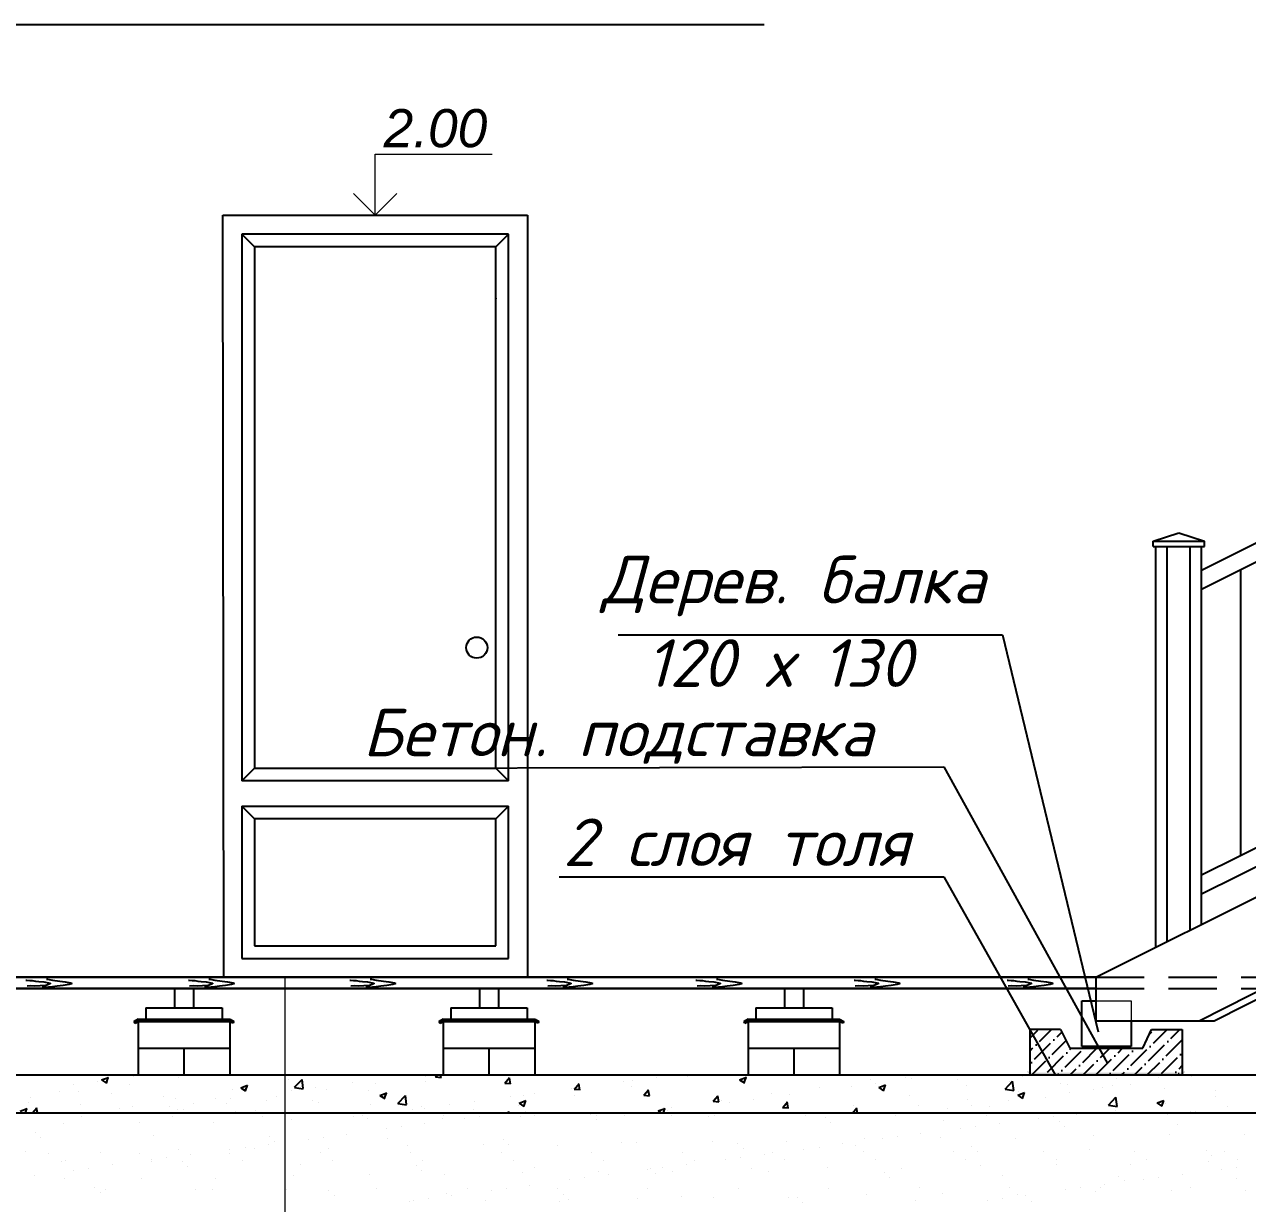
# Model space of a CAD drawing. Header units: millimetres. Extents: x 84778 to 227326, y -44398 to 146312.
# Drawn here: x 190610 to 197027, y -8789 to -2601 of the extents above; entities that cross this region are included whole.
import ezdxf

# ---------------------------------------------------------------- set-up
doc = ezdxf.new("R2010")
doc.units = ezdxf.units.MM
doc.header["$LTSCALE"] = 10
doc.linetypes.add('ACAD_ISO03W100', pattern=[30, 12, -18])
doc.linetypes.add('DASHED', pattern=[19.05, 12.7, -6.35])
for name, color, linetype, lineweight in [('Основная', 7, 'Continuous', 30), ('основной', 7, 'Continuous', 30), ('пунктирная', 7, 'ACAD_ISO03W100', 20), ('Тонкая', 7, 'Continuous', 25)]:
    doc.layers.add(name, color=color, linetype=linetype, lineweight=lineweight)
for name, color, linetype in [('Пунктир', 7, 'DASHED'), ('Размерная', 7, 'Continuous'), ('Текст', 7, 'Continuous'), ('Штриховка', 7, 'DASHED')]:
    doc.layers.add(name, color=color, linetype=linetype)
doc.styles.add('Isocpeur', font='isocpeui.ttf')
doc.styles.add('STIL 888', font='ARIALI.TTF')

msp = doc.modelspace()

# ---------------------------------------------------------------- hatches: boundary and pattern name
at = {"layer": 'Тонкая', "ltscale": 50}
h = msp.add_hatch(color=256, dxfattribs=at)
h.paths.add_polyline_path([(191207.1, -7822.1), (191207.1, -7834.1), (191687.1, -7834.1), (191703.9, -7842.1), (191708.4, -7834.4), (191687.1, -7822.1)])
h.paths.add_polyline_path([(191207.1, -7834.1), (191207.1, -7822.1), (191185.9, -7834.4), (191190.4, -7842.1)])
h = msp.add_hatch(color=256, dxfattribs=at)
h.paths.add_polyline_path([(192807.1, -7822.1), (192807.1, -7834.1), (193287.1, -7834.1), (193303.9, -7842.1), (193308.4, -7834.4), (193287.1, -7822.1)])
h.paths.add_polyline_path([(192807.1, -7834.1), (192807.1, -7822.1), (192785.9, -7834.4), (192790.4, -7842.1)])
h = msp.add_hatch(color=256, dxfattribs=at)
h.paths.add_polyline_path([(194407.1, -7822.1), (194407.1, -7834.1), (194887.1, -7834.1), (194903.9, -7842.1), (194908.4, -7834.4), (194887.1, -7822.1)])
h.paths.add_polyline_path([(194407.1, -7834.1), (194407.1, -7822.1), (194385.9, -7834.4), (194390.4, -7842.1)])
at = {"layer": 'Тонкая', "ltscale": 1000}
h = msp.add_hatch(dxfattribs=at)
h.set_pattern_fill('ANSI36', color=256, scale=15, style=0)
h.paths.add_polyline_path([(196684.7, -7875.7), (196684.7, -8114.1), (195885.1, -8114.1), (195885.1, -7875.7), (196045.1, -7875.7), (196095.1, -7974.1), (196477.4, -7974.1), (196524.1, -7875.7)])
at = {"layer": 'Тонкая', "ltscale": 50}
h = msp.add_hatch(color=256, dxfattribs=at)
h.paths.add_polyline_path([(196684.7, -8102.7), (196524.1, -8102.7), (195885.1, -8102.6), (195874.5, -8093.4), (195870, -8098.5), (195885.1, -8114.1), (196684.7, -8114.1)])
h.paths.add_polyline_path([(196699.7, -8098.6), (196695.3, -8093.4), (196684.7, -8102.6), (196684.7, -8114.1)])

# ---------------------------------------------------------------- linework, layer by layer
for p, q in [((191656.2, -7603.4), (191651.4, -3601.4)), ((191651.4, -3601.4), (193249.8, -3601.4)), ((193249.8, -3601.4), (193249.8, -7603.4)), ((191751.3, -3701.3), (191751.3, -6571.1)), ((193149.9, -3701.3), (191751.3, -3701.3)), ((191751.3, -3701.3), (191817.9, -3767.9)), ((193083.3, -3767.9), (193149.9, -3701.3)), ((193149.9, -6571.1), (193149.9, -3701.3)), ((191817.9, -3767.9), (191817.9, -6504.5)), ((193083.3, -3767.9), (191817.9, -3767.9)), ((193083.3, -6504.5), (193083.3, -3767.9)), ((191817.9, -6504.5), (191751.3, -6571.1)), ((191817.9, -6504.5), (193083.3, -6504.5)), ((193083.3, -6504.5), (193082.8, -6503.6)), ((193149.9, -6571.1), (193083.3, -6504.5)), ((193149.9, -6571.1), (191751.3, -6571.1)), ((191751.3, -6704.3), (193149.9, -6704.3)), ((191751.3, -6704.3), (191817.9, -6770.9)), ((191751.3, -6704.3), (191751.3, -7503.5)), ((193083.3, -6770.9), (193149.9, -6704.3)), ((193149.9, -7503.5), (193149.9, -6704.3)), ((193083.3, -6770.9), (191817.9, -6770.9)), ((191817.9, -6770.9), (191817.9, -7436.9)), ((193083.3, -7436.9), (193083.3, -6770.9)), ((191817.9, -7436.9), (193083.3, -7436.9)), ((191751.3, -7503.5), (193149.9, -7503.5)), ((193249.8, -7603.4), (191656.2, -7603.4))]:
    msp.add_line(p, q)
msp.add_circle((192983.4, -5871.8), 55.5)
msp.add_point((193083.3, -4040.3))
at = {"layer": 'Основная', "ltscale": 50}
for p, q in [((189451.6, -7601.4), (196231.6, -7601.4)), ((189451.6, -8113.8), (197071.6, -8114.7)), ((189451.6, -8313.8), (197071.6, -8314.7))]:
    msp.add_line(p, q, dxfattribs=at)
at = {"layer": 'основной', "ltscale": 50}
msp.add_line((189451.6, -7661.4), (196231.6, -7661.4), dxfattribs=at)
at = {"layer": 'Пунктир', "linetype": 'DASHED', "ltscale": 2}
for p, q in [((196231.6, -7601.4), (197307.9, -7601.4)), ((196231.6, -7661.4), (197071.6, -7661.4))]:
    msp.add_line(p, q, dxfattribs=at)
at = {"layer": 'пунктирная', "ltscale": 100}
for p, q in [((196231.6, -7725.6), (196417.4, -7725.6)), ((196417.4, -7725.6), (196417.4, -7831.6))]:
    msp.add_line(p, q, dxfattribs=at)
at = {"layer": 'Размерная', "linetype": 'Continuous', "lineweight": 20}
for p, q in [((192450.6, -3281.4), (193064.5, -3281.4)), ((192450.6, -3601.4), (192450.6, -3281.4)), ((192337.4, -3488.3), (192450.6, -3601.4)), ((192563.7, -3488.3), (192450.6, -3601.4))]:
    msp.add_line(p, q, dxfattribs=at)
at = {"layer": 'Текст', "lineweight": 20}
msp.add_line((191975.9, -7603.4), (191975.9, -12653), dxfattribs=at)
at = {"layer": 'Тонкая', "ltscale": 50}
for p, q in [((189451.6, -2601.4), (194491.6, -2601.4)), ((196786.3, -5464.4), (201983.5, -2865.8)), ((196786.3, -5564.4), (201983.5, -2965.8)), ((196786.3, -7064.4), (201983.5, -4465.8)), ((196786.3, -7164.4), (201983.5, -4565.8)), ((196231.6, -7601.4), (201831.6, -4801.4)), ((201911.6, -5235.4), (196773.1, -7831.6)), ((201911.6, -5275.4), (196852.3, -7831.6)), ((196231.6, -7601.4), (196231.6, -7831.6)), ((191397.1, -7662.1), (191397.1, -7762.1)), ((191497.1, -7662.1), (191497.1, -7762.1)), ((192997.1, -7662.1), (192997.1, -7762.1)), ((193097.1, -7662.1), (193097.1, -7762.1)), ((194597.1, -7662.1), (194597.1, -7762.1)), ((194697.1, -7662.1), (194697.1, -7762.1)), ((191247.1, -7762.1), (191647.1, -7762.1)), ((191247.1, -7762.1), (191247.1, -7822.1)), ((191647.1, -7762.1), (191647.1, -7822.1)), ((192847.1, -7762.1), (192847.1, -7822.1)), ((192847.1, -7762.1), (193247.1, -7762.1)), ((193247.1, -7762.1), (193247.1, -7822.1)), ((194447.1, -7762.1), (194847.1, -7762.1)), ((194447.1, -7762.1), (194447.1, -7822.1)), ((194847.1, -7762.1), (194847.1, -7822.1)), ((196158.1, -7965.1), (196158.1, -7725.6)), ((196158.1, -7725.6), (196231.6, -7725.6)), ((191185.9, -7834.4), (191207.1, -7822.1)), ((191207.1, -7822.1), (191185.9, -7834.4)), ((191207.1, -7822.1), (191207.1, -8114.1)), ((191207.1, -7822.1), (191687.1, -7822.1)), ((191207.1, -7822.1), (191687.1, -7822.1)), ((191687.1, -7822.1), (191687.1, -8114.1)), ((191687.1, -7822.1), (191708.4, -7834.4)), ((191687.1, -7822.1), (191708.4, -7834.4)), ((192807.1, -7822.1), (192785.9, -7834.4)), ((192785.9, -7834.4), (192807.1, -7822.1)), ((192807.1, -7822.1), (192807.1, -8114.1)), ((192807.1, -7822.1), (193287.1, -7822.1)), ((192807.1, -7822.1), (193287.1, -7822.1)), ((193287.1, -7822.1), (193287.1, -8114.1)), ((193287.1, -7822.1), (193308.4, -7834.4)), ((193287.1, -7822.1), (193308.4, -7834.4)), ((194385.9, -7834.4), (194407.1, -7822.1)), ((194407.1, -7822.1), (194385.9, -7834.4)), ((194407.1, -7822.1), (194407.1, -8114.1)), ((194407.1, -7822.1), (194887.1, -7822.1)), ((194407.1, -7822.1), (194887.1, -7822.1)), ((194887.1, -7822.1), (194887.1, -8114.1)), ((194887.1, -7822.1), (194908.4, -7834.4)), ((194887.1, -7822.1), (194908.4, -7834.4)), ((191190.4, -7842.1), (191185.9, -7834.4)), ((191185.9, -7834.4), (191190.4, -7842.1)), ((191207.1, -7834.1), (191190.4, -7842.1)), ((191190.4, -7842.1), (191207.1, -7834.1)), ((191207.1, -7834.1), (191687.1, -7834.1)), ((191687.1, -7834.1), (191207.1, -7834.1)), ((191703.9, -7842.1), (191687.1, -7834.1)), ((191703.9, -7842.1), (191687.1, -7834.1)), ((191708.4, -7834.4), (191703.9, -7842.1)), ((191708.4, -7834.4), (191703.9, -7842.1)), ((192785.9, -7834.4), (192790.4, -7842.1)), ((192790.4, -7842.1), (192785.9, -7834.4)), ((192790.4, -7842.1), (192807.1, -7834.1)), ((192807.1, -7834.1), (192790.4, -7842.1)), ((193287.1, -7834.1), (192807.1, -7834.1)), ((192807.1, -7834.1), (193287.1, -7834.1)), ((193303.9, -7842.1), (193287.1, -7834.1)), ((193303.9, -7842.1), (193287.1, -7834.1)), ((193308.4, -7834.4), (193303.9, -7842.1)), ((193308.4, -7834.4), (193303.9, -7842.1)), ((194390.4, -7842.1), (194385.9, -7834.4)), ((194385.9, -7834.4), (194390.4, -7842.1)), ((194407.1, -7834.1), (194390.4, -7842.1)), ((194390.4, -7842.1), (194407.1, -7834.1)), ((194407.1, -7834.1), (194887.1, -7834.1)), ((194887.1, -7834.1), (194407.1, -7834.1)), ((194903.9, -7842.1), (194887.1, -7834.1)), ((194903.9, -7842.1), (194887.1, -7834.1)), ((194908.4, -7834.4), (194903.9, -7842.1)), ((194908.4, -7834.4), (194903.9, -7842.1)), ((196045.1, -7875.7), (195885.1, -7875.7)), ((195885.1, -7875.7), (195885.1, -8114.1)), ((196045.1, -7875.7), (196095.1, -7974.1)), ((196851.6, -7831.6), (196231.6, -7831.6)), ((196417.4, -7831.6), (196417.4, -7965.1)), ((196477.4, -7974.1), (196524.1, -7875.7)), ((196524.1, -7875.7), (196684.7, -7875.7)), ((196684.7, -7875.7), (196684.7, -8114.1)), ((191207.1, -7974.1), (191687.1, -7974.1)), ((191447.1, -7974.1), (191447.1, -8114.1)), ((192807.1, -7974.1), (193287.1, -7974.1)), ((193047.1, -7974.1), (193047.1, -8114.1)), ((194407.1, -7974.1), (194887.1, -7974.1)), ((194647.1, -7974.1), (194647.1, -8114.1)), ((196095.1, -7974.1), (196477.4, -7974.1)), ((196417.4, -7965.1), (196158.1, -7965.1))]:
    msp.add_line(p, q, dxfattribs=at)
at = {"layer": 'Тонкая', "lineweight": -2}
for p, q in [((196531.3, -5313.4), (196666.3, -5269.4)), ((196531.3, -5313.4), (196801.3, -5313.4)), ((196531.3, -5341.4), (196531.3, -5313.4)), ((196666.3, -5269.4), (196801.3, -5313.4)), ((196801.3, -5341.4), (196801.3, -5313.4)), ((196531.3, -5341.4), (196801.3, -5341.4)), ((196546.3, -7444), (196546.3, -5341.4)), ((196606.3, -7414), (196606.3, -5341.4)), ((196726.3, -7354), (196726.3, -5341.4)), ((196786.3, -7324), (196786.3, -5341.4)), ((196992.5, -6961.3), (196992.5, -5461.3))]:
    msp.add_line(p, q, dxfattribs=at)
at = {"layer": 'Тонкая'}
for p, q in [((193725.1, -5805), (195742.4, -5805)), ((192450.6, -6504.5), (195433, -6498.2)), ((193415.6, -7074.6), (195433, -7074.6))]:
    msp.add_line(p, q, dxfattribs=at)
at = {"layer": 'Тонкая', "linetype": 'DASHED', "ltscale": 1000}
for p, q in [((190992.5, -8148.6), (190992.5, -8148.6)), ((191014.7, -8140.4), (191040, -8157.4)), ((191015, -8140.6), (191050.6, -8126.9)), ((191039.9, -8157.4), (191050.2, -8126.7)), ((191184.9, -8123.2), (191184.9, -8123.2)), ((191420.9, -8128.6), (191420.9, -8128.6)), ((191997.5, -8137.7), (191997.5, -8137.7)), ((192027.4, -8179.3), (192067, -8138.1)), ((192072.6, -8186.2), (192067, -8138)), ((192711.8, -8147.5), (192711.8, -8147.5)), ((192716.4, -8120.7), (192716.4, -8120.7)), ((192765.9, -8125.1), (192796.3, -8127.8)), ((192766.4, -8125.2), (192775.7, -8114.2)), ((192795.8, -8128.8), (192793.1, -8114.2)), ((193130.8, -8157.1), (193155.3, -8127.9)), ((193160.1, -8160.6), (193154.3, -8128.8)), ((193655, -8114.3), (193657, -8115.7)), ((193656.9, -8115.6), (193657.4, -8114.3)), ((193752.3, -8147.6), (193752.3, -8147.6)), ((193800, -8144.5), (193800, -8144.5)), ((193927.2, -8127.7), (193927.2, -8127.7)), ((194008.9, -8115.1), (194008.9, -8115.1)), ((194090.8, -8121.9), (194090.8, -8121.9)), ((194361.8, -8139.3), (194387.1, -8156.3)), ((194362.1, -8139.5), (194397.7, -8125.8)), ((194387, -8156.3), (194397.3, -8125.6)), ((195047.9, -8139.8), (195047.9, -8139.8)), ((195234.2, -8125.8), (195234.2, -8125.8)), ((195266.7, -8134.2), (195266.7, -8134.2)), ((195505.4, -8137.2), (195505.4, -8137.2)), ((195755.2, -8189), (195794.7, -8147.7)), ((195776.5, -8148.7), (195776.5, -8148.7)), ((195800.3, -8195.9), (195794.7, -8147.7)), ((195847.4, -8119.9), (195847.4, -8119.9)), ((196340.4, -8134.2), (196340.4, -8134.2)), ((196561.6, -8129.7), (196561.6, -8129.7)), ((196734.7, -8123.7), (196734.7, -8123.7)), ((190796.4, -8202.1), (190796.4, -8202.1)), ((190865.3, -8165.3), (190865.3, -8165.3)), ((190896.2, -8202.4), (190896.2, -8202.4)), ((191067.5, -8213.5), (191067.5, -8213.5)), ((191160, -8164.3), (191160, -8164.3)), ((191701.3, -8188.5), (191701.3, -8188.5)), ((191744.8, -8181.1), (191770, -8198.1)), ((191745.1, -8181.3), (191780.7, -8167.6)), ((191770, -8198.1), (191780.3, -8167.4)), ((192012.5, -8197.1), (192012.5, -8197.1)), ((192027.4, -8179.5), (192072.5, -8186.5)), ((192139.6, -8180.3), (192139.6, -8180.3)), ((192196, -8191.3), (192196, -8191.3)), ((192332, -8155), (192332, -8155)), ((192415.5, -8198.4), (192415.5, -8198.4)), ((192452.6, -8158.8), (192452.6, -8158.8)), ((192475.2, -8222), (192510.7, -8208.3)), ((192500, -8238.7), (192510.3, -8208)), ((193130.3, -8157), (193160.6, -8159.7)), ((193286.8, -8212), (193286.8, -8212)), ((193479.2, -8186.7), (193479.2, -8186.7)), ((193491.5, -8183.4), (193491.5, -8183.4)), ((193494.6, -8188.9), (193525, -8191.5)), ((193495.2, -8189), (193519.7, -8159.8)), ((193524.5, -8192.5), (193518.6, -8160.7)), ((193794.5, -8172.7), (193794.5, -8172.7)), ((193859.6, -8220.8), (193884, -8191.7)), ((193888.9, -8224.4), (193883, -8192.6)), ((194527.4, -8210.4), (194527.4, -8210.4)), ((194784, -8177.9), (194784, -8177.9)), ((194947.2, -8176.2), (194947.2, -8176.2)), ((195074.3, -8159.5), (195074.3, -8159.5)), ((195091.9, -8180), (195117.1, -8197)), ((195092.2, -8180.2), (195127.8, -8166.5)), ((195117.1, -8196.9), (195127.4, -8166.2)), ((195551.1, -8170.7), (195551.1, -8170.7)), ((195755.1, -8189.2), (195800.3, -8196.2)), ((195822.3, -8220.8), (195857.8, -8207.2)), ((195822.9, -8202.5), (195822.9, -8202.5)), ((195847.1, -8237.6), (195857.4, -8206.9)), ((196047.7, -8160.2), (196047.7, -8160.2)), ((196083.8, -8166.7), (196083.8, -8166.7)), ((196094.3, -8208), (196094.3, -8208)), ((196221.5, -8191.2), (196221.5, -8191.2)), ((196265.4, -8180.6), (196265.4, -8180.6)), ((196318.9, -8171.6), (196318.9, -8171.6)), ((196413.9, -8165.9), (196413.9, -8165.9)), ((196590.1, -8183.1), (196590.1, -8183.1)), ((196861.3, -8194.5), (196861.3, -8194.5)), ((190632.3, -8258.8), (190632.3, -8258.8)), ((190639.6, -8234.9), (190639.6, -8234.9)), ((190903.5, -8270.3), (190903.5, -8270.3)), ((191338.7, -8225), (191338.7, -8225)), ((191405, -8239.4), (191405, -8239.4)), ((191499.2, -8264.6), (191499.2, -8264.6)), ((191609.9, -8236.4), (191609.9, -8236.4)), ((191671.3, -8265.2), (191671.3, -8265.2)), ((191691.6, -8239.3), (191691.6, -8239.3)), ((191881.1, -8247.9), (191881.1, -8247.9)), ((191935.1, -8227.1), (191935.1, -8227.1)), ((192119.2, -8249.2), (192119.2, -8249.2)), ((192152.3, -8259.3), (192152.3, -8259.3)), ((192423.4, -8270.8), (192423.4, -8270.8)), ((192474.8, -8221.8), (192500.1, -8238.8)), ((192569.5, -8263.6), (192614.7, -8270.6)), ((192569.6, -8263.4), (192609.1, -8222.2)), ((192614.7, -8270.3), (192609.1, -8222.1)), ((192838.8, -8271), (192838.8, -8271)), ((192971.1, -8254), (192971.1, -8254)), ((193159.6, -8228.8), (193159.6, -8228.8)), ((193202, -8274.5), (193202, -8274.5)), ((193204.9, -8262.5), (193230.2, -8279.5)), ((193205.2, -8262.6), (193240.8, -8249)), ((193227.6, -8221.5), (193227.6, -8221.5)), ((193230.1, -8279.4), (193240.4, -8248.7)), ((193498.3, -8223.6), (193498.3, -8223.6)), ((193859, -8220.8), (193889.4, -8223.4)), ((194223.4, -8252.6), (194253.7, -8255.3)), ((194223.9, -8252.7), (194248.4, -8223.5)), ((194253.2, -8256.3), (194247.4, -8224.4)), ((194266.6, -8246.1), (194266.6, -8246.1)), ((194306.8, -8260.5), (194306.8, -8260.5)), ((194433.9, -8243.8), (194433.9, -8243.8)), ((194588.3, -8284.6), (194612.8, -8255.4)), ((194617.6, -8288.2), (194611.7, -8256.3)), ((194626.3, -8218.5), (194626.3, -8218.5)), ((194958.6, -8272.4), (194958.6, -8272.4)), ((195254.9, -8221.6), (195254.9, -8221.6)), ((195302.5, -8273.1), (195302.5, -8273.1)), ((195559.1, -8240.6), (195559.1, -8240.6)), ((195581.1, -8275.5), (195581.1, -8275.5)), ((195773.5, -8250.2), (195773.5, -8250.2)), ((195821.9, -8220.7), (195847.2, -8237.7)), ((195969.1, -8231.4), (195969.1, -8231.4)), ((196297.3, -8273.1), (196336.9, -8231.8)), ((196297.3, -8273.2), (196342.5, -8280.2)), ((196342.5, -8280), (196336.9, -8231.7)), ((196552, -8261.3), (196577.2, -8278.4)), ((196552.3, -8261.5), (196587.9, -8247.9)), ((196577.2, -8278.3), (196587.5, -8247.6)), ((196598, -8265.2), (196598, -8265.2)), ((196858.9, -8229.5), (196858.9, -8229.5)), ((190588.2, -8304.4), (190623.8, -8290.8)), ((190615.5, -8313.9), (190623.4, -8290.5)), ((190652.5, -8314), (190675.2, -8286.9)), ((190679, -8314), (190674.2, -8287.7)), ((191108.7, -8290.3), (191108.7, -8290.3)), ((191174.6, -8281.7), (191174.6, -8281.7)), ((191372.1, -8281.4), (191372.1, -8281.4)), ((191414.7, -8297.7), (191414.7, -8297.7)), ((191445.8, -8293.2), (191445.8, -8293.2)), ((191717, -8304.7), (191717, -8304.7)), ((191823, -8300.1), (191823, -8300.1)), ((192519.2, -8313.1), (192519.2, -8313.1)), ((192646.4, -8296.4), (192646.4, -8296.4)), ((192694.6, -8282.3), (192694.6, -8282.3)), ((192710.2, -8289.8), (192710.2, -8289.8)), ((192965.8, -8293.7), (192965.8, -8293.7)), ((193143.6, -8314.2), (193151.3, -8306.3)), ((193152.2, -8314.2), (193151.3, -8306.2)), ((193237, -8305.2), (193237, -8305.2)), ((193935, -8303.1), (193951.6, -8314.3)), ((193935.3, -8303.3), (193970.9, -8289.7)), ((193962.1, -8314.3), (193970.5, -8289.4)), ((193985.9, -8302.8), (193985.9, -8302.8)), ((194002.7, -8284.2), (194002.7, -8284.2)), ((194587.7, -8284.5), (194618.1, -8287.2)), ((194954.4, -8314.5), (194977.2, -8287.3)), ((194980.9, -8314.5), (194976.1, -8288.2)), ((195041.7, -8308.9), (195041.7, -8308.9)), ((195453.9, -8292.3), (195453.9, -8292.3)), ((195672.9, -8282.3), (195672.9, -8282.3)), ((196334.2, -8303.3), (196334.2, -8303.3)), ((196728.2, -8307.3), (196728.2, -8307.3)), ((196755.6, -8307.5), (196755.6, -8307.5)), ((196920.6, -8281.9), (196920.6, -8281.9))]:
    msp.add_line(p, q, dxfattribs=at)
at = {"layer": 'Тонкая', "color": 7, "lineweight": 0, "ltscale": 50}
msp.add_line((196665.3, -8102.7), (196665.3, -8114.1), dxfattribs=at)
at = {"layer": 'Тонкая', "linetype": 'Continuous', "ltscale": 1000}
for p, q in [((190910.8, -8333.2), (190910.8, -8333.2)), ((191385.4, -8332.3), (191385.4, -8332.3)), ((191860, -8331.5), (191860, -8331.5)), ((192334.6, -8330.6), (192334.6, -8330.6)), ((192381.5, -8328.2), (192381.5, -8328.2)), ((192809.2, -8329.7), (192809.2, -8329.7)), ((192972.2, -8315.9), (192972.2, -8315.9)), ((192997.9, -8332.9), (192997.9, -8332.9)), ((193121.8, -8316.6), (193121.8, -8316.6)), ((193214, -8330.6), (193214, -8330.6)), ((193283.8, -8328.9), (193283.8, -8328.9)), ((193582, -8321.2), (193582, -8321.2)), ((193612.9, -8325.5), (193612.9, -8325.5)), ((193758.4, -8328), (193758.4, -8328)), ((194002.8, -8327.4), (194002.8, -8327.4)), ((194200.8, -8334.7), (194200.8, -8334.7)), ((194233, -8327.2), (194233, -8327.2)), ((194707.6, -8326.3), (194707.6, -8326.3)), ((194810.6, -8339.9), (194810.6, -8339.9)), ((195182.2, -8325.4), (195182.2, -8325.4)), ((195656.8, -8324.6), (195656.8, -8324.6)), ((195930.7, -8341.4), (195930.7, -8341.4)), ((196010, -8331), (196010, -8331)), ((196131.4, -8323.7), (196131.4, -8323.7)), ((196133.9, -8314.7), (196133.9, -8314.7)), ((196606, -8322.8), (196606, -8322.8)), ((190813.2, -8366.7), (190813.2, -8366.7)), ((191212.2, -8361.6), (191212.2, -8361.6)), ((191602, -8363.5), (191602, -8363.5)), ((192013.6, -8348.6), (192013.6, -8348.6)), ((192412.5, -8343.5), (192412.5, -8343.5)), ((192508.4, -8397.4), (192508.4, -8397.4)), ((192587.7, -8386.9), (192587.7, -8386.9)), ((192711.6, -8370.6), (192711.6, -8370.6)), ((192802.4, -8345.4), (192802.4, -8345.4)), ((192918.6, -8343.4), (192918.6, -8343.4)), ((193610.1, -8346.9), (193610.1, -8346.9)), ((194838.7, -8365.6), (194838.7, -8365.6)), ((195429.5, -8353.4), (195429.5, -8353.4)), ((195520.5, -8395.4), (195520.5, -8395.4)), ((195599.8, -8385), (195599.8, -8385)), ((195723.7, -8368.7), (195723.7, -8368.7)), ((196039.3, -8358.6), (196039.3, -8358.6)), ((196067.4, -8384.4), (196067.4, -8384.4)), ((196658.1, -8372.1), (196658.1, -8372.1)), ((190666.6, -8417.5), (190666.6, -8417.5)), ((190694.7, -8443.3), (190694.7, -8443.3)), ((191285.4, -8431), (191285.4, -8431)), ((191895.2, -8436.2), (191895.2, -8436.2)), ((191923.3, -8462), (191923.3, -8462)), ((192098.2, -8451.4), (192098.2, -8451.4)), ((192177.5, -8440.9), (192177.5, -8440.9)), ((192301.4, -8424.6), (192301.4, -8424.6)), ((192514.1, -8449.7), (192514.1, -8449.7)), ((193123.9, -8454.9), (193123.9, -8454.9)), ((193742.7, -8468.4), (193742.7, -8468.4)), ((193819, -8468.4), (193819, -8468.4)), ((194217.9, -8463.3), (194217.9, -8463.3)), ((194607.8, -8465.2), (194607.8, -8465.2)), ((195019.4, -8450.3), (195019.4, -8450.3)), ((195110.2, -8449.4), (195110.2, -8449.4)), ((195189.6, -8439), (195189.6, -8439)), ((195313.5, -8422.7), (195313.5, -8422.7)), ((195418.3, -8445.2), (195418.3, -8445.2)), ((195808.2, -8447.1), (195808.2, -8447.1)), ((196219.8, -8432.3), (196219.8, -8432.3)), ((196618.7, -8427.2), (196618.7, -8427.2)), ((197008.6, -8429.1), (197008.6, -8429.1)), ((190616.8, -8517.4), (190616.8, -8517.4)), ((190738.3, -8526.5), (190738.3, -8526.5)), ((191006.6, -8519.3), (191006.6, -8519.3)), ((191212.9, -8525.6), (191212.9, -8525.6)), ((191418.2, -8504.5), (191418.2, -8504.5)), ((191480.9, -8532.6), (191480.9, -8532.6)), ((191687.5, -8524.8), (191687.5, -8524.8)), ((191687.9, -8505.4), (191687.9, -8505.4)), ((191767.3, -8495), (191767.3, -8495)), ((191817.1, -8499.4), (191817.1, -8499.4)), ((191891.1, -8478.6), (191891.1, -8478.6)), ((192162.1, -8523.9), (192162.1, -8523.9)), ((192207, -8501.3), (192207, -8501.3)), ((192618.6, -8486.4), (192618.6, -8486.4)), ((192636.7, -8523), (192636.7, -8523)), ((193017.5, -8481.3), (193017.5, -8481.3)), ((193111.3, -8522.2), (193111.3, -8522.2)), ((193152, -8480.7), (193152, -8480.7)), ((193407.4, -8483.2), (193407.4, -8483.2)), ((193585.9, -8521.3), (193585.9, -8521.3)), ((194060.5, -8520.5), (194060.5, -8520.5)), ((194352.5, -8473.7), (194352.5, -8473.7)), ((194380.6, -8499.4), (194380.6, -8499.4)), ((194493, -8530.7), (194493, -8530.7)), ((194535.1, -8519.6), (194535.1, -8519.6)), ((194700, -8503.4), (194700, -8503.4)), ((194779.3, -8493), (194779.3, -8493)), ((194903.2, -8476.7), (194903.2, -8476.7)), ((194971.3, -8487.1), (194971.3, -8487.1)), ((195009.7, -8518.7), (195009.7, -8518.7)), ((195484.2, -8517.9), (195484.2, -8517.9)), ((195581.1, -8492.4), (195581.1, -8492.4)), ((195609.2, -8518.1), (195609.2, -8518.1)), ((195958.8, -8517), (195958.8, -8517)), ((196200, -8505.8), (196200, -8505.8)), ((196433.4, -8516.1), (196433.4, -8516.1)), ((196809.8, -8511.1), (196809.8, -8511.1)), ((196908, -8515.3), (196908, -8515.3)), ((190802.6, -8567.4), (190802.6, -8567.4)), ((190827.3, -8564.8), (190827.3, -8564.8)), ((191070.7, -8586.7), (191070.7, -8586.7)), ((191277.2, -8566.6), (191277.2, -8566.6)), ((191277.7, -8559.4), (191277.7, -8559.4)), ((191357, -8549), (191357, -8549)), ((191437.1, -8570), (191437.1, -8570)), ((191465.2, -8595.7), (191465.2, -8595.7)), ((191751.8, -8565.7), (191751.8, -8565.7)), ((192055.9, -8583.5), (192055.9, -8583.5)), ((192226.3, -8564.8), (192226.3, -8564.8)), ((192665.7, -8588.7), (192665.7, -8588.7)), ((192700.9, -8564), (192700.9, -8564)), ((193175.5, -8563.1), (193175.5, -8563.1)), ((193650.1, -8562.3), (193650.1, -8562.3)), ((194082.8, -8584.7), (194082.8, -8584.7)), ((194124.7, -8561.4), (194124.7, -8561.4)), ((194289.8, -8557.4), (194289.8, -8557.4)), ((194369.1, -8547), (194369.1, -8547)), ((194599.3, -8560.5), (194599.3, -8560.5)), ((195073.9, -8559.7), (195073.9, -8559.7)), ((195548.5, -8558.8), (195548.5, -8558.8)), ((195624.4, -8588.1), (195624.4, -8588.1)), ((196023.1, -8557.9), (196023.1, -8557.9)), ((196023.3, -8583), (196023.3, -8583)), ((196413.2, -8584.9), (196413.2, -8584.9)), ((196497.7, -8557.1), (196497.7, -8557.1)), ((196824.8, -8570.1), (196824.8, -8570.1)), ((196837.9, -8536.8), (196837.9, -8536.8)), ((196972.3, -8556.2), (196972.3, -8556.2)), ((190660.5, -8640.7), (190660.5, -8640.7)), ((190822.8, -8660.3), (190822.8, -8660.3)), ((190867.5, -8613.4), (190867.5, -8613.4)), ((190946.8, -8603), (190946.8, -8603)), ((191221.8, -8655.2), (191221.8, -8655.2)), ((191611.6, -8657.1), (191611.6, -8657.1)), ((192023.2, -8642.3), (192023.2, -8642.3)), ((192422.1, -8637.2), (192422.1, -8637.2)), ((192693.8, -8614.4), (192693.8, -8614.4)), ((192812, -8639.1), (192812, -8639.1)), ((193223.6, -8624.2), (193223.6, -8624.2)), ((193284.6, -8602.2), (193284.6, -8602.2)), ((193548.7, -8655), (193548.7, -8655)), ((193622.5, -8619.1), (193622.5, -8619.1)), ((193672.6, -8638.7), (193672.6, -8638.7)), ((193879.6, -8611.4), (193879.6, -8611.4)), ((193894.4, -8607.4), (193894.4, -8607.4)), ((193922.5, -8633.2), (193922.5, -8633.2)), ((193958.9, -8601), (193958.9, -8601)), ((194012.4, -8621), (194012.4, -8621)), ((194424, -8606.2), (194424, -8606.2)), ((194513.2, -8620.9), (194513.2, -8620.9)), ((194822.9, -8601.1), (194822.9, -8601.1)), ((195123, -8626.1), (195123, -8626.1)), ((195151.1, -8651.9), (195151.1, -8651.9)), ((195212.8, -8603), (195212.8, -8603)), ((195741.8, -8639.6), (195741.8, -8639.6)), ((196351.6, -8644.8), (196351.6, -8644.8)), ((196560.8, -8653), (196560.8, -8653)), ((196684.7, -8636.7), (196684.7, -8636.7)), ((196891.7, -8609.5), (196891.7, -8609.5)), ((196970.5, -8658.3), (196970.5, -8658.3)), ((196971, -8599), (196971, -8599)), ((190979, -8703.7), (190979, -8703.7)), ((191033.9, -8714.8), (191033.9, -8714.8)), ((191508.5, -8714), (191508.5, -8714)), ((191597.8, -8717.2), (191597.8, -8717.2)), ((191983.1, -8713.1), (191983.1, -8713.1)), ((192207.6, -8722.5), (192207.6, -8722.5)), ((192457.7, -8712.2), (192457.7, -8712.2)), ((192932.3, -8711.4), (192932.3, -8711.4)), ((193059.1, -8719.5), (193059.1, -8719.5)), ((193138.4, -8709), (193138.4, -8709)), ((193262.3, -8692.7), (193262.3, -8692.7)), ((193406.9, -8710.5), (193406.9, -8710.5)), ((193469.3, -8665.5), (193469.3, -8665.5)), ((193881.5, -8709.6), (193881.5, -8709.6)), ((194356.1, -8708.8), (194356.1, -8708.8)), ((194830.7, -8707.9), (194830.7, -8707.9)), ((195305.3, -8707.1), (195305.3, -8707.1)), ((195779.9, -8706.2), (195779.9, -8706.2)), ((196071.2, -8717.5), (196071.2, -8717.5)), ((196150.5, -8707.1), (196150.5, -8707.1)), ((196229.4, -8725.9), (196229.4, -8725.9)), ((196254.5, -8705.3), (196254.5, -8705.3)), ((196274.4, -8690.7), (196274.4, -8690.7)), ((196379.7, -8670.6), (196379.7, -8670.6)), ((196481.4, -8663.5), (196481.4, -8663.5)), ((196628.3, -8720.8), (196628.3, -8720.8)), ((196729.1, -8704.5), (196729.1, -8704.5)), ((197018.2, -8722.7), (197018.2, -8722.7)), ((191007.1, -8729.5), (191007.1, -8729.5)), ((192235.7, -8748.2), (192235.7, -8748.2)), ((192628.2, -8780.1), (192628.2, -8780.1)), ((192648.9, -8773.5), (192648.9, -8773.5)), ((192728.2, -8763), (192728.2, -8763)), ((192826.4, -8735.9), (192826.4, -8735.9)), ((192852.1, -8746.7), (192852.1, -8746.7)), ((193027.1, -8775), (193027.1, -8775)), ((193417, -8776.9), (193417, -8776.9)), ((193436.2, -8741.2), (193436.2, -8741.2)), ((193464.3, -8766.9), (193464.3, -8766.9)), ((193828.6, -8762), (193828.6, -8762)), ((194055.1, -8754.6), (194055.1, -8754.6)), ((194227.5, -8756.9), (194227.5, -8756.9)), ((194617.4, -8758.8), (194617.4, -8758.8)), ((194664.9, -8759.9), (194664.9, -8759.9)), ((194693, -8785.6), (194693, -8785.6)), ((195029, -8744), (195029, -8744)), ((195283.7, -8773.4), (195283.7, -8773.4)), ((195427.9, -8738.9), (195427.9, -8738.9)), ((195661, -8771.5), (195661, -8771.5)), ((195740.3, -8761.1), (195740.3, -8761.1)), ((195817.8, -8740.8), (195817.8, -8740.8)), ((195864.2, -8744.7), (195864.2, -8744.7)), ((195893.5, -8778.6), (195893.5, -8778.6))]:
    msp.add_line(p, q, dxfattribs=at)
at = {"layer": 'Тонкая', "ltscale": 1000}
for points in [[(195742.4, -5805), (196242.6, -7888.7)], [(195433, -6498.2), (196292.1, -8053.6)], [(195433, -7074.6), (196017.3, -8114.6)], [(195885.1, -8114.1), (196684.7, -8114.1)]]:
    msp.add_lwpolyline(points, dxfattribs=at)
at = {"layer": 'Штриховка', "linetype": 'Continuous', "ltscale": 1000}
for p, q in [((190618.1, -7617.6), (190623.1, -7617.1)), ((190623.1, -7617.1), (190638.8, -7618)), ((190638.8, -7618), (190651.5, -7619.5)), ((190651.5, -7619.5), (190668.2, -7622)), ((190668.2, -7622), (190684.9, -7623.9)), ((190684.9, -7623.9), (190712, -7626.4)), ((190712, -7626.4), (190745.4, -7633.3)), ((190726.2, -7611.2), (190731.6, -7611.7)), ((190731.6, -7611.7), (190757.1, -7616.1)), ((190745.4, -7633.3), (190744.9, -7636.7)), ((190757.1, -7616.1), (190795, -7621.5)), ((190795, -7621.5), (190823.9, -7624.9)), ((190823.9, -7624.9), (190852.4, -7631.8)), ((190860.3, -7634.2), (190844.1, -7640.1)), ((190852.4, -7631.8), (190860.3, -7634.2)), ((191470.2, -7617.6), (191475.1, -7617.1)), ((191475.1, -7617.1), (191490.9, -7618)), ((191490.9, -7618), (191503.6, -7619.5)), ((191503.6, -7619.5), (191520.3, -7622)), ((191520.3, -7622), (191537, -7623.9)), ((191537, -7623.9), (191564, -7626.4)), ((191564, -7626.4), (191597.4, -7633.3)), ((191578.3, -7611.2), (191583.7, -7611.7)), ((191583.7, -7611.7), (191609.2, -7616.1)), ((191597.4, -7633.3), (191596.9, -7636.7)), ((191609.2, -7616.1), (191647, -7621.5)), ((191647, -7621.5), (191676, -7624.9)), ((191676, -7624.9), (191704.5, -7631.8)), ((191712.4, -7634.2), (191696.2, -7640.1)), ((191704.5, -7631.8), (191712.4, -7634.2)), ((192316.7, -7617.6), (192321.6, -7617.1)), ((192321.6, -7617.1), (192337.3, -7618)), ((192337.3, -7618), (192350.1, -7619.5)), ((192350.1, -7619.5), (192366.8, -7622)), ((192366.8, -7622), (192383.5, -7623.9)), ((192383.5, -7623.9), (192410.5, -7626.4)), ((192410.5, -7626.4), (192443.9, -7633.3)), ((192424.7, -7611.2), (192430.1, -7611.7)), ((192430.1, -7611.7), (192455.7, -7616.1)), ((192443.9, -7633.3), (192443.4, -7636.7)), ((192455.7, -7616.1), (192493.5, -7621.5)), ((192493.5, -7621.5), (192522.5, -7624.9)), ((192522.5, -7624.9), (192551, -7631.8)), ((192558.8, -7634.2), (192542.6, -7640.1)), ((192551, -7631.8), (192558.8, -7634.2)), ((193350, -7617.6), (193354.9, -7617.1)), ((193354.9, -7617.1), (193370.6, -7618)), ((193370.6, -7618), (193383.4, -7619.5)), ((193383.4, -7619.5), (193400.1, -7622)), ((193400.1, -7622), (193416.8, -7623.9)), ((193416.8, -7623.9), (193443.8, -7626.4)), ((193443.8, -7626.4), (193477.2, -7633.3)), ((193458, -7611.2), (193463.4, -7611.7)), ((193463.4, -7611.7), (193489, -7616.1)), ((193477.2, -7633.3), (193476.7, -7636.7)), ((193489, -7616.1), (193526.8, -7621.5)), ((193526.8, -7621.5), (193555.8, -7624.9)), ((193555.8, -7624.9), (193584.2, -7631.8)), ((193592.1, -7634.2), (193575.9, -7640.1)), ((193584.2, -7631.8), (193592.1, -7634.2)), ((194133.4, -7617.6), (194138.4, -7617.1)), ((194138.4, -7617.1), (194154.1, -7618)), ((194154.1, -7618), (194166.8, -7619.5)), ((194166.8, -7619.5), (194183.5, -7622)), ((194183.5, -7622), (194200.2, -7623.9)), ((194200.2, -7623.9), (194227.3, -7626.4)), ((194227.3, -7626.4), (194260.7, -7633.3)), ((194241.5, -7611.2), (194246.9, -7611.7)), ((194246.9, -7611.7), (194272.4, -7616.1)), ((194260.7, -7633.3), (194260.2, -7636.7)), ((194272.4, -7616.1), (194310.3, -7621.5)), ((194310.3, -7621.5), (194339.2, -7624.9)), ((194339.2, -7624.9), (194367.7, -7631.8)), ((194375.6, -7634.2), (194359.4, -7640.1)), ((194367.7, -7631.8), (194375.6, -7634.2)), ((194962.9, -7617.6), (194967.8, -7617.1)), ((194967.8, -7617.1), (194983.5, -7618)), ((194983.5, -7618), (194996.3, -7619.5)), ((194996.3, -7619.5), (195013, -7622)), ((195013, -7622), (195029.7, -7623.9)), ((195029.7, -7623.9), (195056.7, -7626.4)), ((195056.7, -7626.4), (195090.1, -7633.3)), ((195071, -7611.2), (195076.4, -7611.7)), ((195076.4, -7611.7), (195101.9, -7616.1)), ((195090.1, -7633.3), (195089.6, -7636.7)), ((195101.9, -7616.1), (195139.7, -7621.5)), ((195139.7, -7621.5), (195168.7, -7624.9)), ((195168.7, -7624.9), (195197.2, -7631.8)), ((195205.1, -7634.2), (195188.8, -7640.1)), ((195197.2, -7631.8), (195205.1, -7634.2)), ((195765.8, -7617.6), (195770.7, -7617.1)), ((195770.7, -7617.1), (195786.4, -7618)), ((195786.4, -7618), (195799.2, -7619.5)), ((195799.2, -7619.5), (195815.9, -7622)), ((195815.9, -7622), (195832.6, -7623.9)), ((195832.6, -7623.9), (195859.6, -7626.4)), ((195859.6, -7626.4), (195893, -7633.3)), ((195873.8, -7611.2), (195879.2, -7611.7)), ((195879.2, -7611.7), (195904.8, -7616.1)), ((195893, -7633.3), (195892.5, -7636.7)), ((195904.8, -7616.1), (195942.6, -7621.5)), ((195942.6, -7621.5), (195971.6, -7624.9)), ((195971.6, -7624.9), (196000.1, -7631.8)), ((196007.9, -7634.2), (195991.7, -7640.1)), ((196000.1, -7631.8), (196007.9, -7634.2)), ((190643.2, -7647.5), (190623.6, -7648.5)), ((190665.3, -7648), (190643.2, -7647.5)), ((190691.8, -7647.5), (190665.3, -7648)), ((190721.8, -7644.1), (190691.8, -7647.5)), ((190718.3, -7655.3), (190703.1, -7655.3)), ((190737, -7654.4), (190718.3, -7655.3)), ((190744.9, -7636.7), (190721.8, -7644.1)), ((190757.1, -7652.4), (190737, -7654.4)), ((190782.2, -7649), (190757.1, -7652.4)), ((190812.6, -7645.5), (190782.2, -7649)), ((190844.1, -7640.1), (190812.6, -7645.5)), ((191495.3, -7647.5), (191475.6, -7648.5)), ((191517.4, -7648), (191495.3, -7647.5)), ((191543.9, -7647.5), (191517.4, -7648)), ((191573.9, -7644.1), (191543.9, -7647.5)), ((191570.4, -7655.3), (191555.2, -7655.3)), ((191589.1, -7654.4), (191570.4, -7655.3)), ((191596.9, -7636.7), (191573.9, -7644.1)), ((191609.2, -7652.4), (191589.1, -7654.4)), ((191634.3, -7649), (191609.2, -7652.4)), ((191664.7, -7645.5), (191634.3, -7649)), ((191696.2, -7640.1), (191664.7, -7645.5)), ((192341.7, -7647.5), (192322.1, -7648.5)), ((192363.8, -7648), (192341.7, -7647.5)), ((192390.4, -7647.5), (192363.8, -7648)), ((192420.3, -7644.1), (192390.4, -7647.5)), ((192416.9, -7655.3), (192401.7, -7655.3)), ((192435.6, -7654.4), (192416.9, -7655.3)), ((192443.4, -7636.7), (192420.3, -7644.1)), ((192455.7, -7652.4), (192435.6, -7654.4)), ((192480.7, -7649), (192455.7, -7652.4)), ((192511.2, -7645.5), (192480.7, -7649)), ((192542.6, -7640.1), (192511.2, -7645.5)), ((193375, -7647.5), (193355.4, -7648.5)), ((193397.1, -7648), (193375, -7647.5)), ((193423.6, -7647.5), (193397.1, -7648)), ((193453.6, -7644.1), (193423.6, -7647.5)), ((193450.2, -7655.3), (193434.9, -7655.3)), ((193468.8, -7654.4), (193450.2, -7655.3)), ((193476.7, -7636.7), (193453.6, -7644.1)), ((193489, -7652.4), (193468.8, -7654.4)), ((193514, -7649), (193489, -7652.4)), ((193544.5, -7645.5), (193514, -7649)), ((193575.9, -7640.1), (193544.5, -7645.5)), ((194158.5, -7647.5), (194138.9, -7648.5)), ((194180.6, -7648), (194158.5, -7647.5)), ((194207.1, -7647.5), (194180.6, -7648)), ((194237.1, -7644.1), (194207.1, -7647.5)), ((194233.6, -7655.3), (194218.4, -7655.3)), ((194252.3, -7654.4), (194233.6, -7655.3)), ((194260.2, -7636.7), (194237.1, -7644.1)), ((194272.4, -7652.4), (194252.3, -7654.4)), ((194297.5, -7649), (194272.4, -7652.4)), ((194327.9, -7645.5), (194297.5, -7649)), ((194359.4, -7640.1), (194327.9, -7645.5)), ((194988, -7647.5), (194968.3, -7648.5)), ((195010.1, -7648), (194988, -7647.5)), ((195036.6, -7647.5), (195010.1, -7648)), ((195066.6, -7644.1), (195036.6, -7647.5)), ((195063.1, -7655.3), (195047.9, -7655.3)), ((195081.8, -7654.4), (195063.1, -7655.3)), ((195089.6, -7636.7), (195066.6, -7644.1)), ((195101.9, -7652.4), (195081.8, -7654.4)), ((195127, -7649), (195101.9, -7652.4)), ((195157.4, -7645.5), (195127, -7649)), ((195188.8, -7640.1), (195157.4, -7645.5)), ((195790.8, -7647.5), (195771.2, -7648.5)), ((195812.9, -7648), (195790.8, -7647.5)), ((195839.5, -7647.5), (195812.9, -7648)), ((195869.4, -7644.1), (195839.5, -7647.5)), ((195866, -7655.3), (195850.8, -7655.3)), ((195884.6, -7654.4), (195866, -7655.3)), ((195892.5, -7636.7), (195869.4, -7644.1)), ((195904.8, -7652.4), (195884.6, -7654.4)), ((195929.8, -7649), (195904.8, -7652.4)), ((195960.3, -7645.5), (195929.8, -7649)), ((195991.7, -7640.1), (195960.3, -7645.5))]:
    msp.add_line(p, q, dxfattribs=at)

# ---------------------------------------------------------------- texts
at = {"layer": 'Размерная', "linetype": 'Continuous', "ltscale": 50, "style": 'STIL 888'}
msp.add_text('2.00', height=200, dxfattribs=at).set_placement((192494.8, -3245.5))
at = {"layer": 'Тонкая', "style": 'Isocpeur'}
for s, p in [('Дерев. балка', (193638.4, -5639.5)), ('120 х 130', (193868.9, -6077.8)), ('Бетон. подставка', (192384.1, -6441.9)), ('2 слоя толя', (193436.1, -7018.3))]:
    msp.add_text(s, height=250, dxfattribs=at).set_placement(p)

doc.saveas('drawing.dxf')
